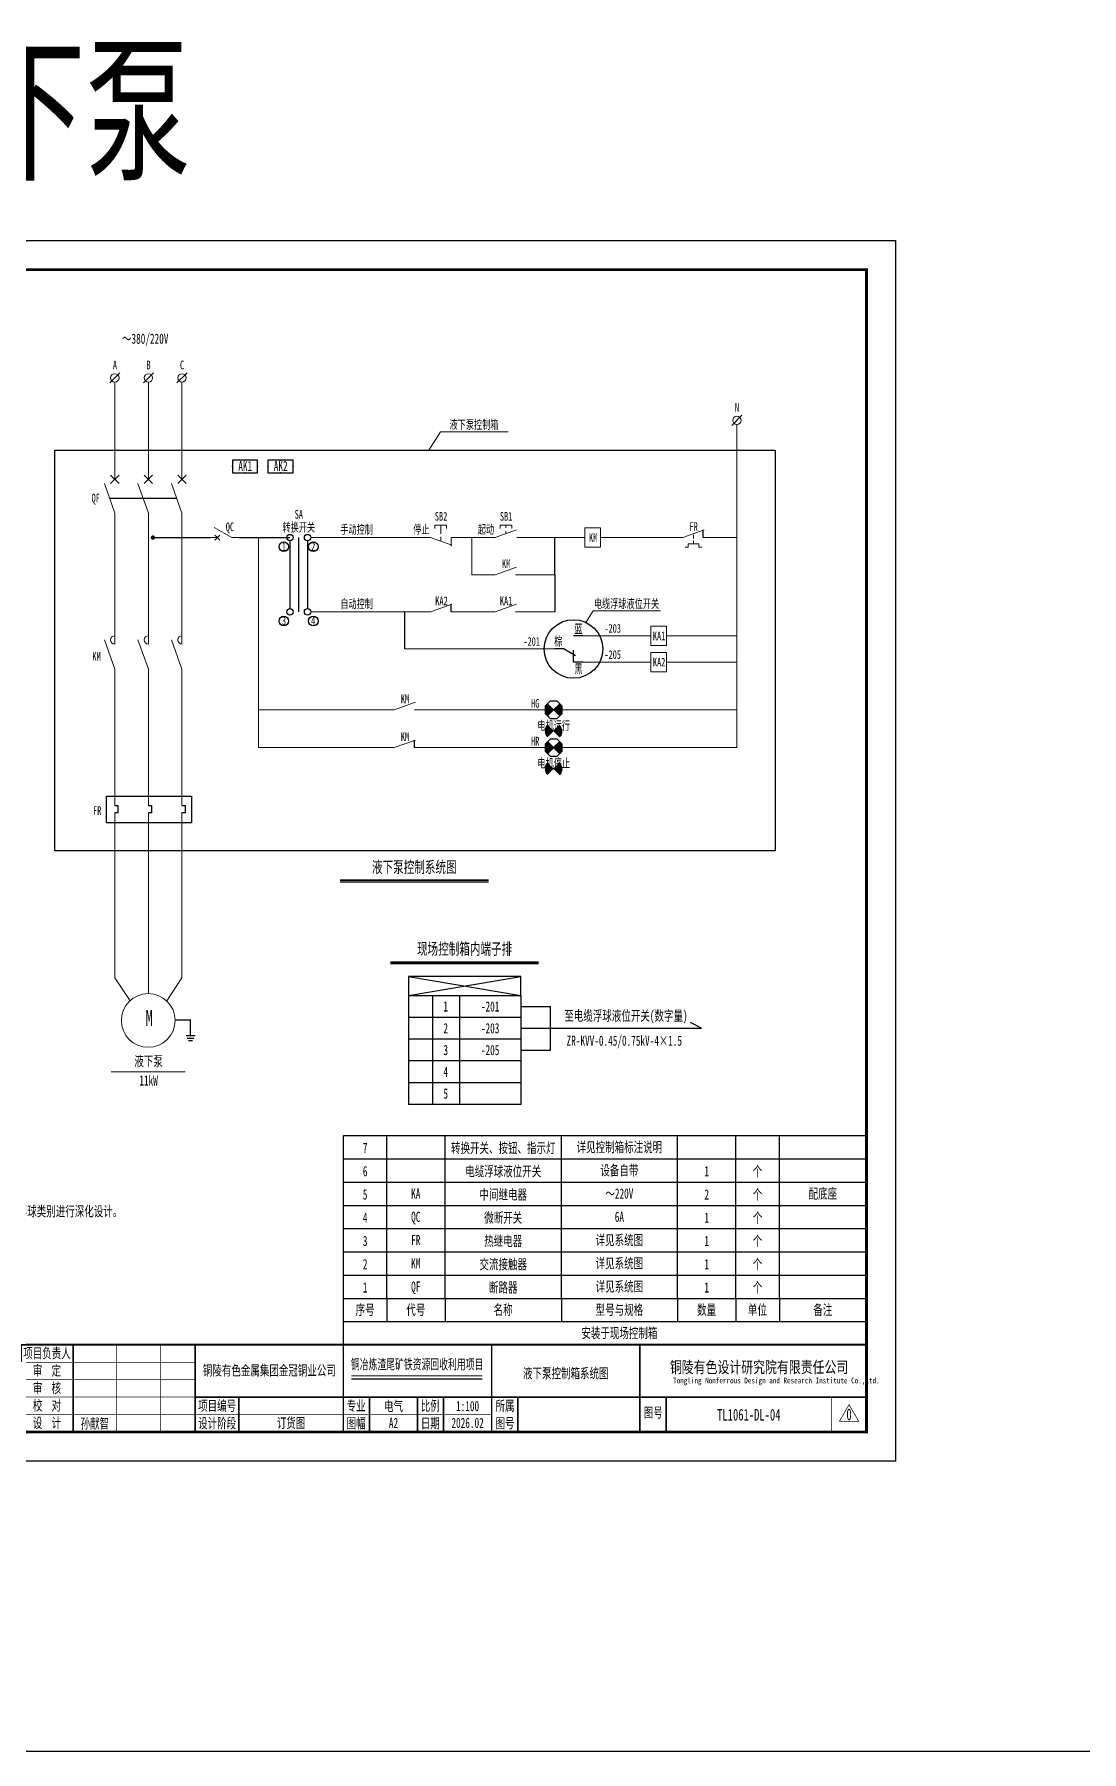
# Model space of a CAD drawing. Header units: millimetres. Extents: x 401220 to 2750366, y -101310 to 943175.
# Drawn here: x 681994 to 718024, y 309391 to 368490 of the extents above; entities that cross this region are included whole.
import ezdxf
from ezdxf.enums import TextEntityAlignment as Align

# ---------------------------------------------------------------- set-up
doc = ezdxf.new("R2010")
doc.units = ezdxf.units.MM
for name, pattern in [('DASHED', [0.75, 0.5, -0.25]), ('常规', [20, 10, 0, 10]), ('接地线', [1460, 500, 500, -200, 60, -200])]:
    doc.linetypes.add(name, pattern=pattern)
for name, color, linetype, lineweight in [('01', 7, 'Continuous', 50), ('1轮廓实线层', 7, 'Continuous', 18), ('_0', 7, 'Continuous', 25), ('CAXA0层', 7, 'Continuous', 25), ('SW', 8, 'Continuous', 20)]:
    doc.layers.add(name, color=color, linetype=linetype, lineweight=lineweight)
for name, color, linetype in [('4虚线层', 6, 'DASHED'), ('MX', 3, 'Continuous'), ('TEXT', 4, 'Continuous'), ('动力平面导线层', 3, '常规'), ('动力平面设备层', 1, 'Continuous'), ('图框', 7, 'Continuous'), ('标注-照明', 7, 'Continuous'), ('照明平面导线层', 3, 'Continuous'), ('照明平面设备层', 1, 'Continuous'), ('电气-接地设计-接地线', 3, '接地线')]:
    doc.layers.add(name, color=color, linetype=linetype)
doc.styles.add('HZ', font='simsun.ttf', dxfattribs={"width": 0.75})
doc.styles.add('标准', font='NSimSun.ttf', dxfattribs={"width": 0.667})

# ---------------------------------------------------------------- blocks, each defined once
blk = doc.blocks.new('HHG')
at = {"layer": '01', "color": 3, "lineweight": 30}
for p, q in [((320, 0), (0, 0)), ((320, 0), (708, -224)), ((959, 450), (640, 450)), ((640, -452), (640, -42)), ((959, -452), (640, -452))]:
    blk.add_line(p, q, dxfattribs=at)
blk = doc.blocks.new('*U31')
at = {"layer": '1轮廓实线层'}
for p, q in [((0, 15), (0, 10)), ((0, 5), (-3.5, 11.06)), ((0, 10), (-0.88, 10.88)), ((0, 10), (-0.88, 9.12)), ((0, 10), (0.88, 10.88)), ((0, 10), (0.88, 9.12)), ((0, 5), (0, 0))]:
    blk.add_line(p, q, dxfattribs=at)
blk = doc.blocks.new('PLA1')
at = {"color": 0, "linetype": 'ByBlock', "lineweight": -2}
for p, q in [((-500, 500), (-500, 0)), ((500, 500), (-500, 500)), ((-500, 0), (500, 0)), ((500, 0), (500, 500))]:
    blk.add_line(p, q, dxfattribs=at)
for p in [(-500, 250), (0, 500), (0, 0), (500, 250)]:
    blk.add_point(p, dxfattribs=at)
blk = doc.blocks.new('3')
at = {"layer": 'TEXT', "color": 7, "lineweight": 25, "style": 'HZ', "width": 0.75}
for s, height, p in [('铜陵有色设计研究院有限责任公司', 400, (221501, 249018)), ('Tongling Nonferrous Design and Research Institute Co.,Ltd.', 200, (221613, 248659))]:
    blk.add_text(s, height=height, dxfattribs=at).set_placement(p)
blk = doc.blocks.new('铜陵有色图签02')
at = {"layer": '图框', "linetype": 'Continuous', "lineweight": 50}
for p, q in [((-38401, 3003), (-38401, 1)), ((-29100, 3001), (-29100, 0))]:
    blk.add_line(p, q, dxfattribs=at)
at = {"layer": '图框', "color": 7, "linetype": 'Continuous', "lineweight": 25}
for p, q in [((-36201, 3010), (-36201, 9)), ((-34701, 3010), (-34701, 9)), ((-33401, 3017), (-33401, 16)), ((-31901, 3017), (-31901, 16)), ((-30601, 3017), (-30601, 16)), ((-29100, 1201), (-37501, 1201))]:
    blk.add_line(p, q, dxfattribs=at)
at = {"layer": '图框', "color": 7, "linetype": 'Continuous', "lineweight": 35}
for p, q in [((-27300, 3001), (-27300, 1)), ((-21600, 1197), (-21600, -3)), ((-17100, 1200), (-17100, 0)), ((-15450, 0), (-15450, 1200)), ((-14550, 1200), (-14550, 0)), ((-12000, 1201), (-12000, 1)), ((-6900, 1202), (-6900, 2))]:
    blk.add_line(p, q, dxfattribs=at)
at = {"layer": '图框', "lineweight": 25}
blk.add_line((-17723, 1830), (-13223, 1830), dxfattribs=at)
at = {"layer": '图框', "lineweight": 70, "const_width": 70}
blk.add_lwpolyline([(-17980, 3001), (0, 3001), (-38401, 3001)], dxfattribs=at)
at = {"layer": '图框', "color": 7, "linetype": 'Continuous', "lineweight": 25, "const_width": 25}
for points in [[(-37501, 3000), (-37501, 0)], [(-25800, 3001), (-25800, 1)], [(-24300, 3001), (-24300, 1)], [(-23100, 2401), (-37501, 2401)], [(-23100, 1801), (-37501, 1801)], [(-23100, 1201), (-29100, 1201)], [(-12900, 600), (-18000, 600), (-37501, 600)], [(-602, 943), (-932, 371), (-272, 371), (-602, 943)]]:
    blk.add_lwpolyline(points, dxfattribs=at)
at = {"layer": '图框', "linetype": 'Continuous', "lineweight": 50, "const_width": 50}
for points in [[(-23100, 3001), (-23100, 1)], [(-18000, 3000), (-18000, 0)]]:
    blk.add_lwpolyline(points, dxfattribs=at)
at = {"layer": '图框', "lineweight": 50, "const_width": 50}
for points in [[(-12900, 3001), (-12900, 1)], [(-7800, 3001), (-7800, 1)], [(0, 3000), (0, 0)], [(-23100, 1200), (0, 1200)]]:
    blk.add_lwpolyline(points, dxfattribs=at)
at = {"layer": '图框', "lineweight": 25, "const_width": 35}
blk.add_lwpolyline([(-17723, 1930), (-13223, 1930)], dxfattribs=at)
at = {"layer": '图框', "color": 7, "linetype": 'Continuous', "lineweight": 35, "const_width": 25}
blk.add_lwpolyline([(-1200, 1201), (-1200, 0)], dxfattribs=at)
at = {"layer": '图框', "linetype": 'Continuous', "lineweight": 70, "const_width": 70}
blk.add_lwpolyline([(-38401, 1), (0, 0)], dxfattribs=at)
at = {"layer": '图框', "lineweight": 25}
blk.add_blockref('3', (-228268, -246986), dxfattribs=at)
at = {"layer": 'TEXT', "color": 7, "lineweight": 25, "style": '标准', "width": 0.667}
for s, height, p in [('会', 300, (-37942, 2054)), ('总  图', 300, (-36862, 2555)), ('建  筑', 300, (-34062, 2562)), ('热  工', 300, (-31262, 2562)), ('项目负责人', 350, (-28197, 2541)), ('冶  炼', 300, (-36862, 1955)), ('化  工', 300, (-34062, 1962)), ('给排水', 300, (-31262, 1962)), ('审  定', 350, (-28197, 1941)), ('签', 300, (-37942, 1404)), ('选  矿', 300, (-36862, 1355)), ('暖  通', 300, (-34062, 1362)), ('自  控', 300, (-31262, 1362)), ('审  核', 350, (-28197, 1341)), ('栏', 300, (-37942, 754)), ('采  矿', 300, (-36862, 754)), ('机  械', 300, (-34062, 761)), ('电  气', 300, (-31262, 761)), ('校  对', 350, (-28197, 741)), ('项目编号', 350, (-22343, 730)), ('专业', 350, (-17559, 730)), ('比例', 350, (-15009, 730)), ('所属', 350, (-12438, 730)), ('图号', 350, (-7339, 495)), ('专  业', 300, (-36862, 170)), ('签  字', 300, (-35449, 170)), ('专  业', 300, (-34062, 177)), ('签  字', 300, (-32649, 177)), ('专  业', 300, (-31262, 177)), ('签  字', 300, (-29849, 177)), ('设  计', 350, (-28197, 139)), ('设计阶段', 350, (-22343, 130)), ('图幅', 350, (-17559, 130)), ('日期', 350, (-15009, 130)), ('图号', 350, (-12438, 130))]:
    blk.add_text(s, height=height, dxfattribs=at).set_placement(p, align=Align.CENTER)

msp = doc.modelspace()

# ---------------------------------------------------------------- hatches: boundary and pattern name
at = {"linetype": 'ByBlock', "lineweight": 25}
h = msp.add_hatch(dxfattribs=at)
h.set_pattern_fill('ANSI31', color=3, scale=184.8, style=0)
h.set_pattern_definition([(45, (135455.75, 347439.01), (-16.3341666, 16.3341666), [])])
h.paths.add_polyline_path([(699858.11023, 345244.04801), (699649.20655, 345453.29885, 0.1991281417), (699562.43023, 345244.04801, 0.1986966109), (699648.85939, 345035.14433)])
h.paths.add_polyline_path([(700067.36107, 345452.95169), (699858.11023, 345244.04801), (700067.01391, 345034.79717, 0.1991281417), (700153.79023, 345244.04801, 0.1986966109)])
h = msp.add_hatch(dxfattribs=at)
h.set_pattern_fill('ANSI31', color=3, scale=184.8, style=0)
h.set_pattern_definition([(45, (135455.75, 346703.985), (-16.3341666, 16.3341666), [])])
h.paths.add_polyline_path([(699858.11023, 344509.02379), (699649.20655, 344718.27463, 0.1991281417), (699562.43023, 344509.02379, 0.1986966109), (699648.85939, 344300.12011)])
h.paths.add_polyline_path([(700067.36107, 344717.92747), (699858.11023, 344509.02379), (700067.01391, 344299.77295, 0.1991281417), (700153.79023, 344509.02379, 0.1986966109)])
h = msp.add_hatch(dxfattribs=at)
h.set_pattern_fill('ANSI31', color=1, scale=184.8, style=0)
h.set_pattern_definition([(45, (135455.664, 346139.01), (-16.3341666, 16.3341666), [])])
h.paths.add_polyline_path([(699858.0241, 343944.04801), (699649.12042, 344153.29885, 0.1991281417), (699562.3441, 343944.04801, 0.1986966109), (699648.77326, 343735.14433)])
h.paths.add_polyline_path([(700067.27494, 344152.95169), (699858.0241, 343944.04801), (700066.92779, 343734.79717, 0.1991281417), (700153.7041, 343944.04801, 0.1986966109)])
h = msp.add_hatch(dxfattribs=at)
h.set_pattern_fill('ANSI31', color=1, scale=184.8, style=0)
h.set_pattern_definition([(45, (135455.664, 345403.985), (-16.3341666, 16.3341666), [])])
h.paths.add_polyline_path([(699858.0241, 343209.02379), (699649.12042, 343418.27463, 0.1991281417), (699562.3441, 343209.02379, 0.1986966109), (699648.77326, 343000.12011)])
h.paths.add_polyline_path([(700067.27494, 343417.92747), (699858.0241, 343209.02379), (700066.92779, 342999.77295, 0.1991281417), (700153.7041, 343209.02379, 0.1986966109)])

# ---------------------------------------------------------------- linework, layer by layer
at = {"color": 0, "linetype": 'ByBlock', "lineweight": 20}
for p, q in [((704302.99451, 351172.47083), (701471.24136, 351172.47083)), ((704668.54396, 351262.92083), (704668.54396, 351142.32083)), ((704668.54396, 351075.32423), (704668.54396, 350954.72423)), ((704379.10396, 350846.18423), (704487.64396, 350846.18423)), ((704487.64396, 350846.18423), (704487.64396, 350954.72423)), ((704487.64396, 350954.72423), (704849.44396, 350954.72423)), ((704849.44396, 350954.72423), (704849.44396, 350846.18423)), ((704849.44396, 350846.18423), (704957.98396, 350846.18423)), ((706164.40557, 347787.96372), (703740.6278, 347787.96372)), ((706164.40557, 346886.00703), (703740.6278, 346886.00703))]:
    msp.add_line(p, q, dxfattribs=at)
at = {"color": 3, "linetype": 'ByBlock', "lineweight": 25}
for p, q in [((700067.36107, 345452.95169), (699648.85939, 345035.14433)), ((700067.01391, 345034.79717), (699649.20655, 345453.29885)), ((694860.7731, 336062.30976), (698727.79953, 335411.48027)), ((694860.7731, 335411.48027), (698727.79953, 336062.30976)), ((694860.7731, 335411.48027), (694860.7731, 331662.46764)), ((694860.7731, 335411.48027), (698727.79953, 335411.48027)), ((695696.66773, 335411.48027), (695696.66773, 331662.46764)), ((696616.08964, 335411.48027), (696616.08964, 331662.46764)), ((698727.79953, 335411.48027), (698727.79953, 331662.46764)), ((698727.79953, 334661.67775), (694860.7731, 334661.67775)), ((698727.79953, 333911.87522), (694860.7731, 333911.87522)), ((698727.79953, 333162.07269), (694860.7731, 333162.07269)), ((698727.79953, 332412.27017), (694860.7731, 332412.27017)), ((698727.79953, 331662.46764), (694860.7731, 331662.46764))]:
    msp.add_line(p, q, dxfattribs=at)
at = {"color": 1, "linetype": 'ByBlock', "lineweight": 25}
for p, q in [((700067.27494, 344152.95169), (699648.77326, 343735.14433)), ((700066.92779, 343734.79717), (699649.12042, 344153.29885))]:
    msp.add_line(p, q, dxfattribs=at)
at = {"linetype": 'ByBlock'}
for p, q in [((684480.92088, 342276.08423), (687403.30718, 342276.08423)), ((684480.92088, 341371.20058), (684480.92088, 342276.08423)), ((687403.30718, 342276.08423), (687403.30718, 341371.20058)), ((684762.87499, 341951.80663), (684870.68167, 341951.80663)), ((684870.68167, 341695.47818), (684762.87499, 341695.47818)), ((684870.68167, 341951.80663), (684870.68167, 341695.47818)), ((685917.74059, 341951.80663), (686025.54727, 341951.80663)), ((686025.54727, 341695.47818), (685917.74059, 341695.47818)), ((686025.54727, 341951.80663), (686025.54727, 341695.47818)), ((687072.60619, 341951.80663), (687180.41287, 341951.80663)), ((687180.41287, 341695.47818), (687072.60619, 341695.47818)), ((687180.41287, 341951.80663), (687180.41287, 341695.47818)), ((684480.92088, 341371.20058), (687403.30718, 341371.20058))]:
    msp.add_line(p, q, dxfattribs=at)
at = {"color": 1, "linetype": 'ByBlock'}
for p, q in [((698727.79953, 335036.57901), (699746.78043, 335036.57901)), ((699746.78043, 333536.97396), (699746.78043, 335036.57901)), ((698727.79953, 334286.77648), (699746.78043, 334286.77648)), ((699746.78043, 334286.77648), (704948.01153, 334286.77648)), ((698727.79953, 333536.97396), (699746.78043, 333536.97396))]:
    msp.add_line(p, q, dxfattribs=at)
at = {"color": 3}
msp.add_line((930455.53865, 309391.20568), (401219.70842, 309391.20568), dxfattribs=at)
at = {"color": 7, "linetype": 'ByBlock', "lineweight": 20, "const_width": 75}
msp.add_lwpolyline([(686035.12261, 351172.47083, 1), (686110.12261, 351172.47083, 1)], format="xyb", close=True, dxfattribs=at)
at = {"color": 3, "linetype": 'ByBlock', "lineweight": 25}
for points in [[(699735.63557, 345539.72801), (699562.43023, 345366.52268), (699562.43023, 345121.57334), (699735.63557, 344948.36801), (699980.5849, 344948.36801), (700153.79023, 345121.57334), (700153.79023, 345366.52268), (699980.5849, 345539.72801)], [(694860.7731, 335411.48027), (698727.79953, 335411.48027), (698727.79953, 336062.30976), (694860.7731, 336062.30976)]]:
    msp.add_lwpolyline(points, close=True, dxfattribs=at)
at = {"color": 1, "linetype": 'ByBlock', "lineweight": 25}
msp.add_lwpolyline([(699735.54944, 344239.72801), (699562.3441, 344066.52268), (699562.3441, 343821.57334), (699735.54944, 343648.36801), (699980.49877, 343648.36801), (700153.7041, 343821.57334), (700153.7041, 344066.52268), (699980.49877, 344239.72801)], close=True, dxfattribs=at)
at = {"layer": '4虚线层', "linetype": 'ByBlock', "ltscale": 0.1}
msp.add_circle((700542.92029, 347338.09826), 1008.51282, dxfattribs=at)
at = {"layer": '_0', "color": 0, "linetype": 'ByBlock', "ltscale": 500}
msp.add_line((684582.42724, 352522.59598), (686892.15844, 352522.59598), dxfattribs=at)
at = {"layer": '_0', "color": 0, "linetype": 'ByBlock'}
msp.add_line((686835.73642, 334581.31895), (687368.03046, 334581.31895), dxfattribs=at)
at = {"layer": '_0', "linetype": 'ByBlock'}
msp.add_line((687368.03046, 334032.94904), (687368.03046, 334585.33294), dxfattribs=at)
at = {"layer": 'CAXA0层', "color": 2, "linetype": 'ByBlock', "lineweight": 40}
msp.add_line((692516.75769, 339378.68883), (697614.90298, 339378.68883), dxfattribs=at)
at = {"layer": 'CAXA0层', "color": 2, "linetype": 'ByBlock', "lineweight": 0}
msp.add_line((692516.75769, 339313.2059), (697614.90298, 339313.2059), dxfattribs=at)
at = {"layer": 'CAXA0层', "color": 3, "linetype": 'ByBlock', "lineweight": 40}
msp.add_line((694245.21367, 336565.77896), (699343.35896, 336565.77896), dxfattribs=at)
at = {"layer": 'CAXA0层', "color": 3, "linetype": 'ByBlock', "lineweight": 0}
msp.add_line((694245.21367, 336500.29603), (699343.35896, 336500.29603), dxfattribs=at)
at = {"layer": 'CAXA0层', "linetype": 'ByBlock', "lineweight": 0}
msp.add_line((684637.67298, 332783.49536), (687186.74562, 332783.49536), dxfattribs=at)
at = {"layer": 'MX', "color": 7, "linetype": 'ByBlock', "lineweight": 20}
for p, q in [((684589.64515, 356493.31684), (684936.10483, 356839.77652)), ((684762.87499, 356522.35873), (684762.87499, 353172.20788)), ((685744.51075, 356493.31684), (686090.97043, 356839.77652)), ((685917.74059, 356522.35873), (685917.74059, 353172.20788)), ((686899.37635, 356493.31684), (687245.83603, 356839.77652)), ((687072.60619, 356522.35873), (687072.60619, 353172.20788)), ((705991.09494, 355033.55937), (706337.55462, 355380.01905)), ((684762.87499, 352017.34228), (684401.97949, 353027.84968)), ((684907.23319, 353316.56608), (684618.51679, 353027.84968)), ((684907.23319, 353027.84968), (684618.51679, 353316.56608)), ((685917.74059, 352017.34228), (685556.84509, 353027.84968)), ((686062.09879, 353316.56608), (685773.38239, 353027.84968)), ((686062.09879, 353027.84968), (685773.38239, 353316.56608)), ((687072.60619, 352017.34228), (686711.71069, 353027.84968)), ((687216.96439, 353316.56608), (686928.24799, 353027.84968)), ((687216.96439, 353027.84968), (686928.24799, 353316.56608)), ((684762.87499, 347504.71104), (684762.87499, 352027.47639)), ((685917.74059, 347504.71104), (685917.74059, 352027.47639)), ((687072.60619, 347504.71104), (687072.60619, 352027.47639)), ((684762.87499, 346638.56184), (684401.97949, 347649.06924)), ((685917.74059, 346638.56184), (685556.84509, 347649.06924)), ((687072.60619, 346638.56184), (686711.71069, 347649.06924)), ((684762.87499, 341951.80663), (684762.87499, 346638.56184)), ((685917.74059, 346638.56184), (685917.74059, 341951.80663)), ((687072.60619, 346638.56184), (687072.60619, 341951.80663)), ((684762.87499, 341704.33327), (684762.87499, 336025.05894)), ((685917.74059, 341695.47818), (685917.74059, 335479.21452)), ((687072.60619, 341695.47818), (687072.60619, 336025.05894)), ((684762.87499, 336025.05894), (685289.13093, 335227.23337)), ((687072.60619, 336025.05894), (686546.35024, 335227.23337))]:
    msp.add_line(p, q, dxfattribs=at)
for centre, radius in [((684762.87499, 356666.54325), 144.35795), ((685917.73862, 356666.54325), 144.35795), ((687072.60226, 356666.54325), 144.35795), ((706164.32086, 355206.78577), 144.35795), ((685912.2093, 334555.3386), 923.89248)]:
    msp.add_circle(centre, radius, dxfattribs=at)
for centre in [(684762.87499, 347649.06924), (685917.74059, 347649.06924), (687072.60619, 347649.06924)]:
    msp.add_arc(centre, 144.3582, 89.9999972252, 269.9999944505, dxfattribs=at)
at = {"layer": 'SW', "color": 7, "linetype": 'ByBlock', "lineweight": 25}
for p, q in [((692624.24205, 330591.6197), (694124.24205, 330591.6197)), ((692624.24205, 329791.6197), (692624.24205, 330591.6197)), ((694124.24205, 330591.6197), (696124.24205, 330591.6197)), ((694124.24205, 329791.6197), (694124.24205, 330591.6197)), ((696124.24205, 330591.6197), (700124.24205, 330591.6197)), ((696124.24205, 329791.6197), (696124.24205, 330591.6197)), ((700124.24205, 330591.6197), (704124.24205, 330591.6197)), ((700124.24205, 329791.6197), (700124.24205, 330591.6197)), ((704124.24205, 330591.6197), (706124.24205, 330591.6197)), ((704124.24205, 329791.6197), (704124.24205, 330591.6197)), ((706124.24205, 330591.6197), (707624.24205, 330591.6197)), ((706124.24205, 329791.6197), (706124.24205, 330591.6197)), ((707624.24205, 330591.6197), (710624.24205, 330591.6197)), ((707624.24205, 329791.6197), (707624.24205, 330591.6197)), ((692624.24205, 329791.6197), (694124.24205, 329791.6197)), ((692624.24205, 328991.6197), (692624.24205, 329791.6197)), ((694124.24205, 329791.6197), (696124.24205, 329791.6197)), ((694124.24205, 328991.6197), (694124.24205, 329791.6197)), ((696124.24205, 329791.6197), (700124.24205, 329791.6197)), ((696124.24205, 328991.6197), (696124.24205, 329791.6197)), ((700124.24205, 329791.6197), (704124.24205, 329791.6197)), ((700124.24205, 328991.6197), (700124.24205, 329791.6197)), ((704124.24205, 329791.6197), (706124.24205, 329791.6197)), ((704124.24205, 328991.6197), (704124.24205, 329791.6197)), ((706124.24205, 329791.6197), (707624.24205, 329791.6197)), ((706124.24205, 328991.6197), (706124.24205, 329791.6197)), ((707624.24205, 329791.6197), (710624.24205, 329791.6197)), ((707624.24205, 328991.6197), (707624.24205, 329791.6197)), ((692624.24205, 328991.6197), (694124.24205, 328991.6197)), ((692624.24205, 328191.6197), (692624.24205, 328991.6197)), ((694124.24205, 328991.6197), (696124.24205, 328991.6197)), ((694124.24205, 328191.6197), (694124.24205, 328991.6197)), ((696124.24205, 328991.6197), (700124.24205, 328991.6197)), ((696124.24205, 328191.6197), (696124.24205, 328991.6197)), ((700124.24205, 328991.6197), (704124.24205, 328991.6197)), ((700124.24205, 328191.6197), (700124.24205, 328991.6197)), ((704124.24205, 328991.6197), (706124.24205, 328991.6197)), ((704124.24205, 328191.6197), (704124.24205, 328991.6197)), ((706124.24205, 328991.6197), (707624.24205, 328991.6197)), ((706124.24205, 328191.6197), (706124.24205, 328991.6197)), ((707624.24205, 328991.6197), (710624.24205, 328991.6197)), ((707624.24205, 328191.6197), (707624.24205, 328991.6197)), ((692624.24205, 328191.6197), (694124.24205, 328191.6197)), ((692624.24205, 327391.6197), (692624.24205, 328191.6197)), ((694124.24205, 328191.6197), (696124.24205, 328191.6197)), ((694124.24205, 327391.6197), (694124.24205, 328191.6197)), ((696124.24205, 328191.6197), (700124.24205, 328191.6197)), ((696124.24205, 327391.6197), (696124.24205, 328191.6197)), ((700124.24205, 328191.6197), (704124.24205, 328191.6197)), ((700124.24205, 327391.6197), (700124.24205, 328191.6197)), ((704124.24205, 328191.6197), (706124.24205, 328191.6197)), ((704124.24205, 327391.6197), (704124.24205, 328191.6197)), ((706124.24205, 328191.6197), (707624.24205, 328191.6197)), ((706124.24205, 327391.6197), (706124.24205, 328191.6197)), ((707624.24205, 328191.6197), (710624.24205, 328191.6197)), ((707624.24205, 327391.6197), (707624.24205, 328191.6197)), ((692624.24205, 327391.6197), (694124.24205, 327391.6197)), ((692624.24205, 326591.6197), (692624.24205, 327391.6197)), ((694124.24205, 327391.6197), (696124.24205, 327391.6197)), ((694124.24205, 326591.6197), (694124.24205, 327391.6197)), ((696124.24205, 327391.6197), (700124.24205, 327391.6197)), ((696124.24205, 326591.6197), (696124.24205, 327391.6197)), ((700124.24205, 327391.6197), (704124.24205, 327391.6197)), ((700124.24205, 326591.6197), (700124.24205, 327391.6197)), ((704124.24205, 327391.6197), (706124.24205, 327391.6197)), ((704124.24205, 326591.6197), (704124.24205, 327391.6197)), ((706124.24205, 327391.6197), (707624.24205, 327391.6197)), ((706124.24205, 326591.6197), (706124.24205, 327391.6197)), ((707624.24205, 327391.6197), (710624.24205, 327391.6197)), ((707624.24205, 326591.6197), (707624.24205, 327391.6197)), ((692624.24205, 326591.6197), (694124.24205, 326591.6197)), ((692624.24205, 325791.6197), (692624.24205, 326591.6197)), ((694124.24205, 326591.6197), (696124.24205, 326591.6197)), ((694124.24205, 325791.6197), (694124.24205, 326591.6197)), ((696124.24205, 326591.6197), (700124.24205, 326591.6197)), ((696124.24205, 325791.6197), (696124.24205, 326591.6197)), ((700124.24205, 326591.6197), (704124.24205, 326591.6197)), ((700124.24205, 325791.6197), (700124.24205, 326591.6197)), ((704124.24205, 326591.6197), (706124.24205, 326591.6197)), ((704124.24205, 325791.6197), (704124.24205, 326591.6197)), ((706124.24205, 326591.6197), (707624.24205, 326591.6197)), ((706124.24205, 325791.6197), (706124.24205, 326591.6197)), ((707624.24205, 326591.6197), (710624.24205, 326591.6197)), ((707624.24205, 325791.6197), (707624.24205, 326591.6197)), ((692624.24205, 325791.6197), (694124.24205, 325791.6197)), ((692624.24205, 324991.6197), (692624.24205, 325791.6197)), ((694124.24205, 325791.6197), (696124.24205, 325791.6197)), ((694124.24205, 324991.6197), (694124.24205, 325791.6197)), ((696124.24205, 325791.6197), (700124.24205, 325791.6197)), ((696124.24205, 324991.6197), (696124.24205, 325791.6197)), ((700124.24205, 325791.6197), (704124.24205, 325791.6197)), ((700124.24205, 324991.6197), (700124.24205, 325791.6197)), ((704124.24205, 325791.6197), (706124.24205, 325791.6197)), ((704124.24205, 324991.6197), (704124.24205, 325791.6197)), ((706124.24205, 325791.6197), (707624.24205, 325791.6197)), ((706124.24205, 324991.6197), (706124.24205, 325791.6197)), ((707624.24205, 325791.6197), (710624.24205, 325791.6197)), ((707624.24205, 324991.6197), (707624.24205, 325791.6197)), ((692624.24205, 324191.6197), (692624.24205, 324991.6197)), ((692624.24205, 324991.6197), (710624.24205, 324991.6197)), ((694124.24205, 324991.6197), (694124.24205, 324191.6197)), ((696124.24205, 324991.6197), (696124.24205, 324191.6197)), ((700124.24205, 324991.6197), (700124.24205, 324191.6197)), ((704124.24205, 324991.6197), (704124.24205, 324191.6197)), ((706124.24205, 324991.6197), (706124.24205, 324191.6197)), ((707624.24205, 324991.6197), (707624.24205, 324191.6197)), ((692624.24205, 324191.6197), (710624.24205, 324191.6197)), ((692624.24205, 323391.6197), (692624.24205, 324191.6197))]:
    msp.add_line(p, q, dxfattribs=at)
at = {"layer": 'TEXT', "color": 7, "linetype": 'ByBlock', "ltscale": 100}
for centre in [(690788.30262, 351172.47083), (691391.79012, 351172.47083)]:
    msp.add_circle(centre, 109.725, dxfattribs=at)
at = {"layer": '动力平面导线层', "color": 0, "linetype": 'ByBlock', "lineweight": -3, "ltscale": 100}
for p, q in [((705004.73576, 351172.47083), (705004.73576, 351433.9029)), ((696328.03492, 348616.22245), (696328.03492, 348877.65452)), ((695073.35299, 343944.04801), (695073.35299, 344205.48008))]:
    msp.add_line(p, q, dxfattribs=at)
at = {"layer": '动力平面导线层', "color": 0, "linetype": 'ByBlock'}
for p, q in [((699902.34927, 349894.34664), (699902.34927, 348616.22245)), ((694737.20463, 347338.09826), (694737.20463, 348616.22245))]:
    msp.add_line(p, q, dxfattribs=at)
at = {"layer": '动力平面导线层', "color": 4, "linetype": 'ByBlock'}
msp.add_lwpolyline([(682703.69614, 354183.56499), (707477.13819, 354183.56499), (707477.13819, 340386.18196), (682703.69614, 340386.18196)], close=True, dxfattribs=at)
at = {"layer": '动力平面设备层', "color": 0, "linetype": 'ByBlock', "lineweight": -3, "ltscale": 100}
for p, q in [((687213.25886, 334032.94904), (687522.80205, 334032.94904)), ((687254.96875, 333948.73456), (687481.09216, 333948.73456)), ((687296.67865, 333864.52009), (687439.38227, 333864.52009))]:
    msp.add_line(p, q, dxfattribs=at)
at = {"layer": '动力平面设备层', "color": 1, "linetype": 'ByBlock', "lineweight": -3, "ltscale": 100}
msp.add_line((704948.01153, 334286.77648), (704571.44725, 334479.98315), dxfattribs=at)
at = {"layer": '图框', "linetype": 'Continuous', "lineweight": 100, "const_width": 100}
msp.add_lwpolyline([(654724.24205, 320391.20568), (710624.24205, 320391.20568), (710624.24205, 360391.20568), (654724.24205, 360391.20568)], close=True, dxfattribs=at)
at = {"layer": '标注-照明', "linetype": 'ByBlock', "lineweight": 25, "ltscale": 100}
for p, q in [((686072.60619, 351172.47083), (688040.45207, 351172.47083)), ((689040.45207, 351172.47083), (690784.60832, 351172.47083)), ((690788.30262, 351062.74583), (690788.30262, 348725.94745)), ((691391.79012, 351062.74583), (691391.79012, 348725.94745))]:
    msp.add_line(p, q, dxfattribs=at)
at = {"layer": '标注-照明', "color": 0, "linetype": 'ByBlock', "lineweight": 25, "ltscale": 100}
msp.add_line((691090.25685, 348616.22245), (691090.25685, 351172.47083), dxfattribs=at)
at = {"layer": '标注-照明', "linetype": 'ByBlock', "lineweight": 25, "ltscale": 100}
for centre, radius in [((690575.00695, 350857.11908), 164.79793), ((691591.248, 350857.11908), 164.79793), ((690788.30262, 348616.22245), 109.725), ((691391.79012, 348616.22245), 109.725), ((690575.00695, 348300.8707), 164.79793), ((691591.248, 348300.8707), 164.79793)]:
    msp.add_circle(centre, radius, dxfattribs=at)
at = {"layer": '照明平面导线层', "color": 4, "linetype": 'ByBlock', "lineweight": 20}
for q in [(695561.0763, 354183.56499), (698292.29144, 354808.16069)]:
    msp.add_line((695969.10643, 354808.16069), q, dxfattribs=at)
at = {"layer": '照明平面导线层', "color": 0, "linetype": 'ByBlock', "lineweight": 20}
for p, q in [((706164.44825, 343944.04801), (706164.32478, 355062.42782)), ((689709.08147, 351172.47083), (689709.17355, 343944.04801)), ((691501.51512, 351172.47083), (695626.29367, 351172.47083)), ((695626.29367, 351172.47083), (696357.40781, 350911.03876)), ((695977.1643, 351403.58913), (695977.1643, 351604.08663)), ((695977.1643, 351297.78177), (695977.1643, 351398.03052)), ((695977.1643, 351047.00638), (695977.1643, 351197.53302)), ((697849.66335, 351172.47083), (696328.03492, 351172.47083)), ((696328.03492, 351172.47083), (696328.03492, 350871.25112)), ((697038.67328, 351172.47083), (697038.67328, 349894.34664)), ((697849.66335, 351172.47083), (698580.77749, 351433.9029)), ((698215.22042, 351503.83788), (698215.22042, 351604.08663)), ((698215.22042, 351303.18686), (698215.22042, 351398.37994)), ((698592.36283, 351172.47083), (700935.49388, 351172.47083)), ((704302.99451, 351172.47083), (705034.10864, 351433.9029)), ((705004.73576, 351172.47083), (706164.3412, 351172.47083)), ((697849.66335, 349894.34664), (697038.67328, 349894.34664)), ((697849.66335, 349894.34664), (698580.77749, 350155.77871)), ((698551.4046, 349894.34664), (699902.34927, 349894.34664)), ((695626.29367, 348616.22245), (696357.40781, 348877.65452)), ((697849.66335, 348616.22245), (698580.77749, 348877.65452)), ((691501.51512, 348616.22245), (695626.29367, 348616.22245)), ((696328.03492, 348616.22245), (697849.66335, 348616.22245)), ((698551.4046, 348616.22245), (699902.34927, 348616.22245)), ((700861.74927, 347787.96372), (703204.88032, 347787.96372)), ((694737.20463, 347338.09826), (699902.34927, 347338.09826)), ((700861.74927, 346886.00703), (703204.88032, 346886.00703)), ((689709.08955, 345244.04801), (694371.69786, 345244.04801)), ((694371.69786, 345244.04801), (695102.812, 345505.48008)), ((695073.43911, 345244.04801), (699562.43023, 345244.04801)), ((700153.79023, 345244.04801), (706164.50616, 345244.04801)), ((694371.61174, 343944.04801), (695102.72587, 344205.48008)), ((689709.00342, 343944.04801), (694371.61174, 343944.04801)), ((695073.35299, 343944.04801), (699562.3441, 343944.04801)), ((700153.7041, 343944.04801), (706164.44825, 343944.04801))]:
    msp.add_line(p, q, dxfattribs=at)
at = {"layer": '照明平面导线层', "color": 6, "linetype": 'ByBlock', "lineweight": 20}
for q in [(700970.54771, 348251.46178), (703537.96432, 348645.75326)]:
    msp.add_line((701214.77931, 348645.75326), q, dxfattribs=at)
at = {"layer": '照明平面导线层', "color": 0, "linetype": 'ByBlock', "lineweight": 20}
for points in [[(696177.6618, 351483.78813), (696177.6618, 351604.08663), (695776.6668, 351604.08663), (695776.6668, 351483.78813)], [(698415.71792, 351483.78813), (698415.71792, 351604.08663), (698014.72292, 351604.08663), (698014.72292, 351483.78813)]]:
    msp.add_lwpolyline(points, dxfattribs=at)
for points in [[(700935.49388, 351503.24417), (701471.24136, 351503.24417), (701471.24136, 350841.69748), (700935.49388, 350841.69748)], [(703204.88032, 348118.73706), (703740.6278, 348118.73706), (703740.6278, 347457.19037), (703204.88032, 347457.19037)], [(703204.88032, 347216.78037), (703740.6278, 347216.78037), (703740.6278, 346555.23368), (703204.88032, 346555.23368)]]:
    msp.add_lwpolyline(points, close=True, dxfattribs=at)
at = {"layer": '照明平面设备层', "color": 0, "lineweight": -3, "ltscale": 100}
msp.add_lwpolyline([(652224.24205, 361391.20568), (711624.24205, 361391.20568), (711624.24205, 319391.20568), (652224.24205, 319391.20568)], close=True, dxfattribs=at)
at = {"layer": '电气-接地设计-接地线', "color": 0, "linetype": 'ByBlock', "lineweight": -3}
msp.add_line((699902.34927, 349894.34664), (699902.34927, 351172.47083), dxfattribs=at)

# ---------------------------------------------------------------- block references
at = {"layer": '_0', "color": 3, "linetype": 'ByBlock', "xscale": -100, "yscale": 100, "zscale": 100, "rotation": 90}
msp.add_blockref('*U31', (689290.45207, 351172.47083), dxfattribs=at)
at = {"layer": '动力平面导线层', "color": 0, "linetype": 'ByBlock'}
msp.add_blockref('HHG', (699902.34927, 347338.09826), dxfattribs=at)
at = {"layer": '图框', "lineweight": 25}
msp.add_blockref('铜陵有色图签02', (710624.24205, 320391.20568), dxfattribs=at)
at = {"layer": '照明平面设备层', "color": 1, "linetype": 'ByBlock', "lineweight": 30, "xscale": 0.8640000019222498, "yscale": 0.8640000019222498, "zscale": 0.8640000019222498}
for p in [(689239.13319, 353405.16541), (690459.88569, 353405.16541)]:
    msp.add_blockref('PLA1', p, dxfattribs=at)

# ---------------------------------------------------------------- texts
at = {"layer": 'SW', "color": 4, "linetype": 'ByBlock', "lineweight": 25, "style": '标准', "width": 0.667}
for s, height, p in [('液下泵', 4000, (681924.24205, 363890.68614)), ('液下泵', 350, (685923.61841, 332978.89375)), ('11kW', 350, (685923.61841, 332315.33901))]:
    msp.add_text(s, height=height, dxfattribs=at).set_placement(p, align=Align.CENTER)
at = {"layer": 'SW', "color": 7, "linetype": 'ByBlock', "lineweight": 25, "style": '标准', "width": 0.667}
for s, p in [('AK1', (689247.74904, 353460.36526)), ('AK2', (690468.50154, 353460.36526)), ('1', (696144.89806, 334861.67775)), ('-201', (697674.19112, 334861.67775)), ('至电缆浮球液位开关(数字量)', (702345.96486, 334543.98495)), ('2', (696144.89806, 334111.87522)), ('-203', (697674.19112, 334111.87522)), ('ZR-KVV-0.45/0.75kV-4×1.5', (702288.9898, 333684.04751)), ('3', (696144.89806, 333362.07269)), ('-205', (697674.19112, 333362.07269)), ('4', (696144.89806, 332612.27017)), ('5', (696144.89806, 331862.46764)), ('转换开关、按钮、指示灯', (698124.24205, 329991.6197)), ('详见控制箱标注说明', (702120.3847, 330022.53314)), ('7', (693374.24205, 329991.6197)), ('6', (693374.24205, 329191.6197)), ('电缆浮球液位开关', (698124.24205, 329191.6197)), ('设备自带', (702120.3847, 329222.53314)), ('1', (705124.24205, 329191.6197)), ('个', (706874.24205, 329191.6197)), ('5', (693374.24205, 328391.6197)), ('KA', (695115.3847, 328422.53314)), ('中间继电器', (698124.24205, 328391.6197)), ('～220V', (702120.3847, 328422.53314)), ('2', (705124.24205, 328391.6197)), ('个', (706874.24205, 328391.6197)), ('配底座', (709120.3847, 328422.53314)), ('4', (693374.24205, 327591.6197)), ('QC', (695115.3847, 327622.53314)), ('微断开关', (698124.24205, 327591.6197)), ('6A', (702120.3847, 327622.53314)), ('1', (705124.24205, 327591.6197)), ('个', (706874.24205, 327591.6197)), ('3', (693374.24205, 326791.6197)), ('FR', (695115.3847, 326822.53314)), ('热继电器', (698124.24205, 326791.6197)), ('详见系统图', (702120.3847, 326822.53314)), ('1', (705124.24205, 326791.6197)), ('个', (706874.24205, 326791.6197)), ('2', (693374.24205, 325991.6197)), ('KM', (695115.3847, 326022.53314)), ('交流接触器', (698124.24205, 325991.6197)), ('详见系统图', (702120.3847, 326022.53314)), ('1', (705124.24205, 325991.6197)), ('个', (706874.24205, 325991.6197)), ('1', (693374.24205, 325191.6197)), ('QF', (695115.3847, 325222.53314)), ('断路器', (698124.24205, 325191.6197)), ('详见系统图', (702120.3847, 325222.53314)), ('1', (705124.24205, 325191.6197)), ('个', (706874.24205, 325191.6197)), ('序号', (693372.3847, 324422.53314)), ('代号', (695115.3847, 324422.53314)), ('名称', (698120.3847, 324422.53314)), ('型号与规格', (702120.3847, 324422.53314)), ('数量', (705120.3847, 324422.53314)), ('单位', (706870.3847, 324422.53314)), ('备注', (709120.3847, 324422.53314)), ('安装于现场控制箱', (702120.3847, 323622.53314))]:
    msp.add_text(s, height=350, dxfattribs=at).set_placement(p, align=Align.CENTER)
at = {"layer": 'SW', "color": 2, "linetype": 'ByBlock', "lineweight": 25, "style": '标准', "width": 0.667}
msp.add_text('液下泵控制系统图', height=400, dxfattribs=at).set_placement((695065.60261, 339633.70286), align=Align.CENTER)
at = {"layer": 'SW', "color": 3, "linetype": 'ByBlock', "lineweight": 25, "style": '标准', "width": 0.667}
msp.add_text('现场控制箱内端子排', height=400, dxfattribs=at).set_placement((696794.05859, 336820.79299), align=Align.CENTER)
at = {"layer": 'SW', "color": 4, "linetype": 'Continuous', "lineweight": 25, "style": '标准'}
for s, height, width, p in [('铜陵有色金属集团金冠铜业公司', 350, 0.667, (690078.09521, 322337.48108)), ('铜冶炼渣尾矿铁资源回收利用项目', 350, 0.62, (695161.76567, 322549.02747)), ('液下泵控制箱系统图', 350, 0.667, (700275.15346, 322236.7046)), ('电气', 350, 0.667, (694348.41855, 321109.47168)), ('1:100', 350, 0.667, (696898.41855, 321109.47168)), ('TL1061-DL-04', 400, 0.667, (706573.55645, 320786.26222)), ('0', 400, 0.667, (710022.01453, 320797.75203)), ('A2', 350, 0.667, (694348.41855, 320529.76963)), ('2026.02', 350, 0.667, (696898.41855, 320529.76963))]:
    msp.add_text(s, height=height, dxfattribs=dict(at, width=width)).set_placement(p, align=Align.CENTER)
at = {"layer": 'SW', "color": 7, "linetype": 'Continuous', "lineweight": 25, "style": '标准', "width": 0.667}
msp.add_text('孙献智', height=350, dxfattribs=at).set_placement((684075.97945, 320511.72401), align=Align.CENTER)
at = {"layer": 'SW', "color": 1, "linetype": 'Continuous', "lineweight": 25, "style": '标准', "width": 0.667}
msp.add_text('订货图', height=350, dxfattribs=at).set_placement((690823.66577, 320529.76963), align=Align.CENTER)
at = {"layer": 'SW', "color": 0, "linetype": 'ByBlock', "lineweight": 25, "insert": (673064.79107, 329913.46891), "char_height": 350, "width": 23102.543168, "attachment_point": 1, "style": '标准'}
msp.add_mtext('设计说明：\\P{\\W0.7;    1、\\W0.667;\\C7;本型号控制箱共有2个。\\P\\W0.7;\\C0;    2、\\W0.667;\\C7;控制箱采用聚碳酸酯材质，防护等级IP54。\\P\\W0.7;\\C0;    3、\\W0.667;\\C7;本控制原理图作为参考，电气设备成套商根据不同浮球类别进行深化设计。}', dxfattribs=at)
at = {"layer": 'TEXT', "color": 7, "linetype": 'ByBlock', "ltscale": 100, "style": '标准', "width": 0.667}
for s, height, p in [('～380/220V', 350, (685807.06095, 357841.56872)), ('A', 300, (684765.25454, 356961.12748)), ('B', 300, (685920.12014, 356961.12748)), ('C', 300, (687074.98574, 356961.12748)), ('N', 300, (706166.70434, 355501.37001)), ('QF', 300, (684105.93747, 352382.99615)), ('QC', 300, (688721.81845, 351392.71402)), ('转换开关', 300, (691091.22088, 351374.95323)), ('SA', 300, (691091.22088, 351823.99382)), ('手动控制', 300, (693079.8725, 351298.50508)), ('停止', 300, (695307.83839, 351303.18426)), ('SB2', 300, (695985.33669, 351752.74597)), ('起动', 300, (697531.20807, 351303.18426)), ('SB1', 300, (698223.39281, 351752.74597)), ('FR', 300, (704676.72397, 351401.72183)), ('KM', 300, (701216.90419, 351022.03733)), ('1', 300, (690580.76519, 350717.85356)), ('2', 300, (691585.8151, 350717.85356)), ('KM', 300, (698223.39281, 350123.59764)), ('自动控制', 300, (693079.8725, 348742.2567)), ('KA2', 300, (696000.02313, 348845.47346)), ('KA1', 300, (698223.39281, 348845.47346)), ('3', 300, (690580.76519, 348161.60518)), ('4', 300, (691585.8151, 348161.60518)), ('蓝', 300, (700712.9091, 347880.99344)), ('棕', 300, (700019.32699, 347450.3783)), ('KA1', 300, (703486.29064, 347637.53021)), ('KM', 300, (684131.71572, 346932.03662)), ('KA2', 300, (703486.29064, 346735.57352)), ('黑', 300, (700712.9091, 346503.18109)), ('KM', 300, (694745.42732, 345473.29902)), ('HG', 300, (699224.92079, 345316.18578)), ('电机运行', 300, (699861.12323, 344555.55774)), ('KM', 300, (694745.3412, 344173.29902)), ('HR', 300, (699224.83466, 344016.18578)), ('电机停止', 300, (699861.0371, 343255.55774)), ('FR', 300, (684156.08021, 341627.23638)), ('M', 550, (685944.94671, 334368.1275))]:
    msp.add_text(s, height=height, dxfattribs=at).set_placement(p, align=Align.CENTER)
at = {"layer": 'TEXT', "color": 4, "linetype": 'ByBlock', "ltscale": 100, "style": '标准', "width": 0.667}
msp.add_text('液下泵控制箱', height=300, dxfattribs=at).set_placement((697118.64245, 354909.61571), align=Align.CENTER)
at = {"layer": 'TEXT', "color": 6, "linetype": 'ByBlock', "ltscale": 100, "style": '标准', "width": 0.667}
msp.add_text('电缆浮球液位开关', height=300, dxfattribs=at).set_placement((702364.31534, 348747.20828), align=Align.CENTER)
at = {"layer": 'TEXT', "color": 2, "linetype": 'ByBlock', "ltscale": 100, "style": '标准', "width": 0.667}
for s, p in [('-203', (701888.96953, 347898.47605)), ('-201', (699103.65855, 347448.61059)), ('-205', (701888.96953, 346996.51936))]:
    msp.add_text(s, height=300, dxfattribs=at).set_placement(p, align=Align.CENTER)

doc.saveas('drawing.dxf')
